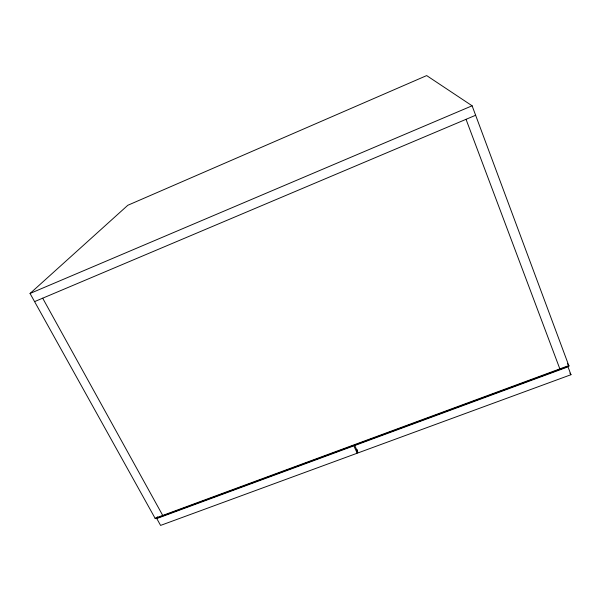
<?xml version="1.0" encoding="UTF-8"?>
<svg xmlns="http://www.w3.org/2000/svg" width="601" height="601" viewBox="0 0 601 601"><rect width="100%" height="100%" fill="white"/><g stroke="black" fill="none" stroke-linecap="round" stroke-linejoin="round"><path stroke-width="0.9" d="M357.069 449.458L357.242 453.199L160.587 525.409L156.771 518.543L157.402 516.777M30.05 293.468L127.818 205.272L426.672 75.591L472.108 105.791L568.959 366.024L155.298 518.64L30.05 293.468L472.108 105.791M34.58 301.612L475.639 115.264M155.081 518.257L568.794 365.581M156.771 518.543L353.824 445.859L357.242 453.199M570.95 374.724L358.151 452.861L354.74 445.521L568.013 366.85L570.95 374.724L569.928 373.153M567.404 363.68L568.959 366.024M42.686 298.194L162.946 515.816M466.038 119.321L560.012 369.322"/></g></svg>
